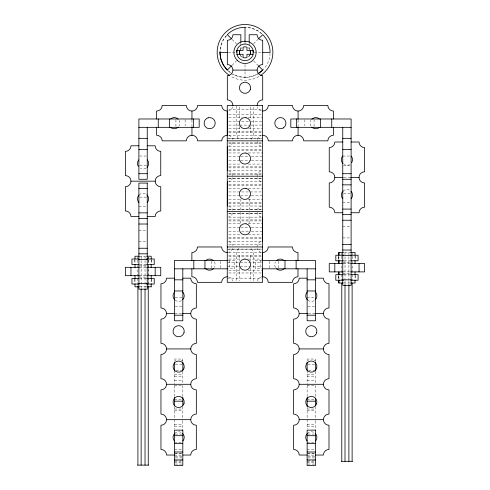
<?xml version="1.0" encoding="UTF-8"?>
<svg xmlns="http://www.w3.org/2000/svg" width="490" height="490" viewBox="0 0 490 490"><rect width="100%" height="100%" fill="white"/><g stroke="black" fill="none" stroke-linecap="round" stroke-linejoin="round"><path stroke-width="0.37" stroke-dasharray="2.45 1.84" d="M236.596 106.214L236.596 135.264L238.636 139.393M253.306 280.807L253.306 252.522L251.26 248.393M251.26 139.393L253.306 135.264L253.306 106.214M238.636 248.393L236.596 252.522L236.596 280.807M240.161 49.692L240.841 48.786L240.841 45.827M249.876 55.143L249 56.307A5.568 5.568 0 0 1 247.86 57.208A5.568 5.568 0 0 0 249.839 55.137M226.405 35.782L223.305 39.819L220.806 45.864L219.949 52.35A25.064 25.064 0 0 1 226.784 35.145M232.125 65.243L236.425 60.944M253.612 43.757L257.905 39.463M245.018 77.42L251.505 76.562L257.55 74.057A25.064 25.064 0 0 1 232.481 74.057L238.526 76.562L245.018 77.42L245.018 71.338M228.303 52.35L236.658 52.35M254.132 52.35L261.727 52.35M228.769 109.644L261.881 109.644M228.769 114.819L262.634 114.819M228.763 117.582L242.268 117.582M248.271 117.582L262.634 117.582M228.744 121.202L250.065 121.202M250.807 121.202L262.634 121.202M228.744 125.097L239.089 125.097M239.831 125.097L250.065 125.097M250.807 125.097L262.634 125.097M228.775 128.723L241.631 128.723M248.381 128.723L262.634 128.723M228.769 131.485L262.634 131.485M228.701 132.478L261.201 132.478M228.701 135.264L262.634 135.264M228.769 138.609L261.881 138.609M227.262 138.676L262.634 138.676M228.769 143L261.881 143M228.769 143.062L261.881 143.062M228.769 146.406L262.634 146.406M228.769 149.193L262.634 149.193M228.769 150.185L262.634 150.185M228.769 152.954L241.564 152.954M248.338 152.954L262.634 152.954M139.65 156.028L147.245 156.028M342.755 156.028L350.35 156.028M228.769 156.573L240.057 156.573M240.811 156.573L248.338 156.573M251.346 156.573L262.634 156.573M228.769 160.469L240.057 160.469M240.811 160.469L250.592 160.469M251.346 160.469L262.634 160.469M228.769 164.089L240.811 164.089M248.338 164.089L262.634 164.089M139.65 165.216L146.486 165.228M343.515 165.216L350.35 165.228M228.769 166.857L262.634 166.857M228.769 167.85L262.634 167.85M228.769 170.636L262.634 170.636M228.769 173.981L261.881 173.981M228.769 174.042L261.881 174.042M343.907 177.38L350.718 177.38M228.769 178.372L261.881 178.372M228.769 178.434L261.881 178.434M228.769 181.778L262.634 181.778M228.769 184.565L262.634 184.565M228.769 185.557L262.634 185.557M228.769 188.325L241.564 188.325M248.338 188.325L262.634 188.325M228.769 191.945L261.881 191.945M343.515 193.329L350.35 193.348M228.769 195.841L240.057 195.841M240.811 195.841L250.592 195.841M251.346 195.841L262.634 195.841M139.65 197.127L146.486 197.139M228.769 199.461L241.564 199.461M248.338 199.461L262.634 199.461M228.769 202.229L262.634 202.229M342.755 202.535L350.35 202.535M228.769 203.221L262.634 203.221M228.769 206.008L262.634 206.008M138.891 206.327L146.486 206.327M228.769 209.353L261.881 209.353M228.769 209.414L261.881 209.414M228.769 213.738L262.634 213.738M228.769 213.805L261.881 213.805M228.769 217.15L262.634 217.15M228.769 219.936L262.634 219.936M228.769 220.929L262.634 220.929M228.769 223.691L241.564 223.691M248.338 223.691L262.634 223.691M342.755 226.766L350.35 226.766M228.769 227.317L240.057 227.317M240.811 227.317L250.592 227.317M251.346 227.317L261.881 227.317M138.891 230.557L146.486 230.557M228.769 231.213L238.55 231.213M241.564 231.213L248.338 231.213M251.346 231.213L262.634 231.213M228.769 234.833L241.564 234.833M248.338 234.833L262.634 234.833M228.769 237.595L261.881 237.595M342.755 237.907L350.35 237.907M228.769 238.655L262.634 238.655M228.769 241.386L262.634 241.386M138.891 241.699L146.486 241.699M228.769 244.718L261.881 244.718M228.744 249.11L261.893 249.11M227.262 249.177L261.881 249.177M344.788 252.436L350.834 252.436M228.701 252.522L261.201 252.522M228.701 255.302L262.634 255.302M139.203 256.227L145.248 256.227M228.769 256.301L262.634 256.301M228.775 259.063L241.631 259.063M248.381 259.063L262.634 259.063M228.095 260.472L234.759 260.472L234.759 268.826L228.095 268.826M261.856 260.472L255.192 260.472L255.192 268.826L261.856 268.826M344.066 260.79L351.128 260.79M342.755 262.138L350.35 262.138M227.262 262.683L262.634 262.683M343.447 263.577L350.822 263.534M139.577 264.582L147.263 264.582M138.891 265.929L146.486 265.929M227.262 266.585L261.893 266.585M139.283 267.326L146.957 267.326M228.701 270.204L240.988 270.204M248.32 270.204L262.634 270.204M342.755 271.889L351.128 271.889M228.769 272.967L262.634 272.967M342.755 273.279L350.35 273.279M344.066 274.67L351.128 274.67M138.891 275.68L147.263 275.674M138.891 277.071L146.486 277.071M227.262 278.142L261.881 278.142M139.577 278.461L147.263 278.461M343.447 283.03L350.454 283.03M139.577 286.815L146.59 286.815M175.218 297.516L182.813 297.516M307.132 297.516L314.727 297.516M175.218 306.722L182.053 306.709M307.892 306.722L314.727 306.709M174.85 313.551L181.668 313.551M308.284 313.551L315.095 313.551M174.464 360.665L175.984 360.665M181.3 360.665L182.819 360.665M307.138 360.665L308.657 360.665M313.974 360.665L315.493 360.665M175.224 364.646L182.819 364.646M307.898 364.646L315.493 364.646M175.984 370.556L182.819 370.556M308.657 370.556L315.493 370.556M174.464 374.58L182.819 374.58M307.138 374.58L315.493 374.58M174.464 376.167L182.819 376.167M307.138 376.167L315.493 376.167M174.464 380.497L182.819 380.497M307.138 380.497L315.493 380.497M174.464 385.679L182.819 385.679M307.138 385.679L315.493 385.679M174.464 399.546L182.06 399.546M307.138 399.546L314.733 399.546M174.464 409.058L182.819 409.058M307.138 409.058L315.493 409.058M174.464 410.687L182.819 410.687M307.138 410.687L315.493 410.687M174.464 424.56L182.819 424.56M307.138 424.56L315.493 424.56M174.464 426.19L182.819 426.19M307.138 426.19L315.493 426.19M175.224 434.067L182.06 434.067M307.898 434.067L313.974 434.067M174.464 442.243L182.06 442.243M307.138 442.243L314.733 442.243M174.464 449.569L182.06 449.569M307.138 449.569L314.733 449.569M174.464 453.385L182.06 453.385M307.138 453.385L314.733 453.385M175.224 453.697L182.06 453.697M307.898 453.697L314.733 453.697M174.464 455.143L182.06 455.143M307.138 455.143L314.733 455.143M175.224 456.582L182.06 456.582M307.898 456.582L314.733 456.582M175.224 457.923L182.06 457.923M307.898 457.923L314.733 457.923M175.224 460.674L182.06 460.674M307.898 460.674L314.733 460.674M174.464 461.562L182.06 461.562M307.138 461.562L314.733 461.562M174.464 462.713L182.06 462.713M307.138 462.713L314.733 462.713M175.224 464.061L182.06 464.061M307.898 464.061L314.733 464.061M261.587 33.743L257.55 30.643L251.505 28.138L245.018 27.287A25.064 25.064 0 0 1 261.685 33.632M227.868 70.517L231.905 73.616M232.125 39.463L236.425 43.757M253.612 60.944L257.905 65.243M249.808 49.576L249.196 48.798L249.196 42.875M355.305 255.915L355.305 259.4M355.305 275.368L355.305 279.545M355.023 255.982L355.048 259.78M355.048 275.429L355.023 279.227M352.518 253.201L352.518 255.498M352.518 256.264L352.518 260.852M352.518 261.617L352.518 280.746M348.898 252.436L348.898 280.06M348.898 280.746L348.898 284.574M345.003 252.436L345.003 280.06M345.003 280.746L345.003 284.574M341.383 253.201L341.383 255.498M341.383 256.264L341.383 260.852M341.383 261.617L341.383 280.746M338.596 255.915L338.596 259.4M338.596 275.368L338.596 279.545M315.493 361.271L315.493 359.035L307.138 359.035L307.138 361.271M315.493 371.524L315.493 384.093M315.493 385.471L315.493 396.71M315.493 406.559L315.493 420.23M315.493 420.977L315.493 430.061M314.072 119.744L314.072 127.339M307.138 370.556L307.138 384.044M307.138 385.471L307.138 396.71M307.138 406.559L307.138 418.742M307.138 419.483L307.138 428.75M304.866 119.744L304.878 125.82M298.073 120.13L298.073 126.187M278.449 261.231L278.449 268.826M269.255 261.231L269.255 268.826M260.76 260.472L260.76 268.826M250.519 106.857L250.519 119.817M250.519 126.518L250.519 132.478M250.519 255.302L250.519 261.262M250.519 267.969L250.519 280.929M249.196 199.02L249.196 210.847M249.11 212.335L249.11 224.181M245.018 42.477L245.018 43.996M245.018 64.502L245.018 70.578M240.841 42.869L240.841 45.086M240.841 199.007L240.841 210.847M240.755 212.335L240.755 225.645M239.377 106.857L239.377 119.56M239.377 126.432L239.377 132.478M239.377 255.302L239.377 260.594M239.377 267.46L239.377 280.929M229.185 260.472L229.185 268.826M220.69 261.231L220.69 268.826M211.502 261.231L211.502 268.826M191.958 120.13L191.958 126.187M185.122 119.744L185.134 125.82M182.819 361.271L182.819 359.035L174.464 359.035L174.464 361.271M182.819 371.524L182.819 384.093M182.819 385.471L182.819 396.71M182.819 406.559L182.819 420.23M182.819 420.977L182.819 430.061M175.928 119.744L175.928 127.339M174.464 370.556L174.464 384.044M174.464 385.471L174.464 396.71M174.464 406.559L174.464 418.742M174.464 419.483L174.464 428.75M151.441 259.712L151.441 263.191M151.441 279.159L151.441 282.638M151.183 259.774L151.153 263.571M151.183 279.22L151.153 283.018M148.654 256.993L148.654 259.29M148.654 260.055L148.654 264.643M148.654 265.409L148.654 285.303M148.256 256.993L148.256 259.29M148.256 260.055L148.256 264.643M148.256 265.409L148.256 267.705M148.256 268.471L148.256 285.303M145.034 256.227L145.034 288.365M141.132 256.227L141.132 288.365M137.512 256.993L137.512 259.29M137.512 260.055L137.512 264.643M137.512 265.409L137.512 285.303M134.983 259.774L135.013 263.571M134.983 279.22L135.013 283.018M134.726 259.712L134.726 263.191M134.726 279.159L134.726 282.638M270.07 53.073A25.064 25.064 0 0 1 262.738 70.076M230.643 72.888A25.064 25.064 0 0 1 227.807 70.578M258.94 76.471A27.85 27.85 0 0 1 231.09 76.471M242.232 57.177A5.568 5.568 0 0 1 240.192 55.137M240.192 49.564A5.568 5.568 0 0 1 242.232 47.53M247.799 47.53A5.568 5.568 0 0 1 249.839 49.564M174.648 433.46A5.568 5.568 0 0 1 182.525 433.368M181.478 300.658A5.568 5.568 0 0 1 174.746 299.856M307.328 433.46A5.568 5.568 0 0 1 314.041 432.492M314.157 300.658A5.568 5.568 0 0 1 307.42 299.856M145.91 168.272A5.568 5.568 0 0 1 140.342 168.339M139.08 194.965A5.568 5.568 0 0 1 146.957 194.867M349.658 164.548A5.568 5.568 0 0 1 344.09 164.481M343.043 191.076A5.568 5.568 0 0 1 350.92 191.174M261.176 252.344A5.568 5.568 0 0 1 257.238 248.406M257.048 246.966A5.568 5.568 0 0 1 261.176 241.588M257.238 280.893A5.568 5.568 0 0 1 262.615 276.764M228.689 276.954A5.568 5.568 0 0 1 232.628 280.893M232.628 248.406A5.568 5.568 0 0 1 228.689 252.344M228.689 241.588A5.568 5.568 0 0 1 232.628 245.527M275.515 267.497A5.568 5.568 0 0 1 275.447 261.923M261.176 216.978A5.568 5.568 0 0 1 257.048 211.594M232.628 213.034A5.568 5.568 0 0 1 228.689 216.978M214.351 261.807A5.568 5.568 0 0 1 214.418 267.381M232.713 142.29A5.568 5.568 0 0 1 228.775 146.228M228.775 135.467A5.568 5.568 0 0 1 232.713 139.405M261.262 146.228A5.568 5.568 0 0 1 257.134 140.844M257.324 139.405A5.568 5.568 0 0 1 261.262 135.467M261.262 181.6A5.568 5.568 0 0 1 257.324 177.662M257.134 176.216A5.568 5.568 0 0 1 261.262 170.839M232.713 177.662A5.568 5.568 0 0 1 228.775 181.6M228.775 170.839A5.568 5.568 0 0 1 232.903 176.216M261.262 110.856A5.568 5.568 0 0 1 257.324 106.918M232.713 106.918A5.568 5.568 0 0 1 228.775 110.856M257.324 210.149A5.568 5.568 0 0 1 261.262 206.21M228.775 206.21A5.568 5.568 0 0 1 232.713 210.149M241.123 56.405A5.568 5.568 0 0 1 240.229 55.26M310.966 126.004A5.568 5.568 0 0 1 310.899 120.436M179.064 120.32A5.568 5.568 0 0 1 179.132 125.887M338.878 259.78L338.878 255.982L338.853 259.78M338.878 279.227L338.878 275.429L338.853 279.227"/><path stroke-width="0.73" d="M236.658 52.35L236.946 50.188A8.355 8.355 0 0 1 253.085 50.188L253.085 54.513A8.355 8.355 0 0 1 236.946 54.513L236.946 50.188M239.843 50.403L239.445 52.35L239.843 54.298M250.188 54.298L250.586 52.35L250.188 50.403M138.891 159.85L138.211 160.757A5.568 5.568 0 0 0 138.278 166.331M147.055 167.378L147.925 166.214A5.568 5.568 0 0 0 147.858 160.64L147.245 159.863M138.891 195.222L138.211 196.129A5.568 5.568 0 0 0 138.278 201.696L138.891 202.48M147.245 202.493L147.925 201.58A5.568 5.568 0 0 0 147.858 196.012L146.957 194.867M174.458 292.23L173.779 293.143A5.568 5.568 0 0 0 174.746 299.856M182.623 299.757L183.493 298.594A5.568 5.568 0 0 0 183.425 293.026L182.813 292.248M174.648 433.46L173.779 434.624A5.568 5.568 0 0 0 173.846 440.198L174.458 440.976M182.813 440.988L183.493 440.081A5.568 5.568 0 0 0 183.425 434.507L182.525 433.368M307.132 292.23L306.452 293.143A5.568 5.568 0 0 0 307.42 299.856M315.297 299.757L316.166 298.594A5.568 5.568 0 0 0 316.099 293.026L315.487 292.248M307.328 433.46L306.452 434.624A5.568 5.568 0 0 0 306.519 440.198L307.132 440.976M315.487 440.988L316.166 440.081A5.568 5.568 0 0 0 316.099 434.507L315.205 433.368M342.755 156.071L342.143 156.849A5.568 5.568 0 0 0 342.075 162.417L342.945 163.587M343.043 191.076L342.143 192.221A5.568 5.568 0 0 0 342.075 197.789L342.755 198.701M351.11 198.683L351.722 197.905A5.568 5.568 0 0 0 351.789 192.337L351.11 191.431M227.544 52.35L219.949 52.35L220.806 58.837L223.305 64.882L227.293 70.076L231.586 65.776M258.444 38.924L262.738 34.625A25.064 25.064 0 0 1 270.082 52.35L262.487 52.35M170.655 118.984L171.433 118.372A5.568 5.568 0 0 1 177 118.304L178.164 119.174M178.262 127.051L177.117 127.951A5.568 5.568 0 0 1 171.549 128.019L170.636 127.339M311.775 119.272L312.914 118.372A5.568 5.568 0 0 1 318.488 118.304L319.394 118.984M319.382 127.339L318.604 127.951A5.568 5.568 0 0 1 313.03 128.019L311.867 127.149M205.941 260.472L206.719 259.859A5.568 5.568 0 0 1 212.286 259.792L213.45 260.668M276.317 260.76L277.463 259.859A5.568 5.568 0 0 1 283.03 259.792L283.937 260.472M283.924 268.826L283.147 269.439A5.568 5.568 0 0 1 277.579 269.506L276.666 268.826M258.126 73.616L262.738 70.076L258.444 65.776M236.946 50.403L243.065 50.403L243.065 47.181L245.018 46.783L246.966 47.181L246.966 50.403L253.085 50.403L253.373 52.35M236.915 54.298L243.065 54.298L243.065 57.52L245.018 57.924L246.966 57.52L246.966 54.298L253.116 54.298M232.903 105.472A5.568 5.568 0 0 0 227.329 99.905L227.329 75.674A5.568 5.568 0 0 0 232.903 70.107L257.134 70.107A5.568 5.568 0 0 0 262.701 75.674L262.701 99.905A5.568 5.568 0 0 0 257.134 105.472M138.891 127.339L199.185 127.339L199.185 118.984L138.891 118.984L138.891 179.279L147.245 179.279L147.245 127.339M351.11 127.339L290.815 127.339L290.815 118.984L351.11 118.984L351.11 285.394L342.755 285.394L342.755 127.339M138.891 138.339L147.245 138.339M342.755 138.339L351.11 138.339M227.262 140.838L262.634 140.838M342.755 142.008L334.817 142.008A5.568 5.568 0 0 1 329.249 147.576L329.249 171.806A5.568 5.568 0 0 1 334.817 177.38L343.147 177.38M351.11 142.008L359.048 142.008A5.568 5.568 0 0 0 364.621 147.576L364.621 171.806A5.568 5.568 0 0 0 359.048 177.38L350.718 177.38M138.891 145.799L130.953 145.799A5.568 5.568 0 0 1 125.379 151.367L125.379 175.598A5.568 5.568 0 0 1 130.953 181.171L155.183 181.171A5.568 5.568 0 0 1 160.751 175.598L160.751 151.367A5.568 5.568 0 0 1 155.183 145.799L147.245 145.799M138.891 149.481L147.245 149.481M342.755 149.481L351.11 149.481M138.891 173.711L147.245 173.711M342.755 173.711L351.11 173.711M227.262 176.21L262.634 176.21M342.755 179.279L351.11 179.279M342.755 184.853L351.11 184.853M138.891 188.644L147.245 188.644M342.755 209.083L351.11 209.083M227.262 211.576L262.634 211.576M342.755 212.752L334.817 212.752A5.568 5.568 0 0 0 329.249 207.178L329.249 182.948A5.568 5.568 0 0 0 334.817 177.38M351.11 212.752L359.048 212.752A5.568 5.568 0 0 1 364.621 207.178L364.621 182.948A5.568 5.568 0 0 1 359.048 177.38M138.891 212.874L147.245 212.874M342.755 214.651L351.11 214.651M138.891 216.543L130.953 216.543A5.568 5.568 0 0 0 125.379 210.97L125.379 186.739A5.568 5.568 0 0 0 130.953 181.171M147.245 216.543L155.183 216.543A5.568 5.568 0 0 1 160.751 210.97L160.751 186.739A5.568 5.568 0 0 1 155.183 181.171M138.891 218.442L147.245 218.442M342.755 220.224L351.11 220.224M138.891 224.016L147.245 224.016M342.755 244.455L351.11 244.455M227.262 246.948L262.634 246.948M138.891 248.246L147.245 248.246M342.755 250.023L351.11 250.023M338.878 252.436L338.878 255.223L338.853 252.436L343.472 252.436M350.834 252.436L355.048 252.436L355.023 255.223M138.891 253.814L147.245 253.814M343.398 255.223L335.809 255.223L335.809 260.79L343.398 260.79M351.128 255.223L358.092 255.223L358.092 260.79L351.128 260.79M342.755 255.596L351.11 255.596M139.203 256.227L134.983 256.227L134.983 259.014M146.565 256.227L151.183 256.227L151.183 259.014M138.903 259.014L131.945 259.014L131.945 264.582L138.903 264.582M146.639 259.014L154.221 259.014L154.221 264.582L146.639 264.582M138.891 259.388L147.245 259.388M227.672 260.472L174.458 260.472L174.458 320.772L182.813 320.772L182.813 268.826M262.279 260.472L315.487 260.472L315.487 320.772L307.132 320.772L307.132 268.826M343.147 263.534L329.249 263.534L329.249 271.889L343.147 271.889M350.718 263.534L364.621 263.534L364.621 271.889L350.718 271.889M139.283 267.326L125.379 267.326L125.379 275.68L139.283 275.68M146.853 267.326L160.751 267.326L160.751 275.68L146.853 275.68M174.458 268.826L227.672 268.826M262.279 268.826L315.487 268.826M343.398 274.67L335.809 274.67L335.809 280.243L343.398 280.243M351.128 274.67L358.092 274.67L358.092 280.243L351.128 280.243M174.458 278.179L166.52 278.179A5.568 5.568 0 0 1 160.953 283.753L160.953 307.983A5.568 5.568 0 0 1 166.52 313.551L174.85 313.551M182.813 278.179L190.751 278.179A5.568 5.568 0 0 0 196.325 283.753L196.325 307.983A5.568 5.568 0 0 0 190.751 313.551L182.421 313.551M307.132 278.179L299.194 278.179A5.568 5.568 0 0 1 293.626 283.753L293.626 307.983A5.568 5.568 0 0 1 299.194 313.551L307.524 313.551M315.487 278.179L323.425 278.179A5.568 5.568 0 0 0 328.998 283.753L328.998 307.983A5.568 5.568 0 0 0 323.425 313.551L315.095 313.551M138.903 278.461L131.945 278.461L131.945 284.035L138.903 284.035M146.639 278.461L154.221 278.461L154.221 284.035L146.639 284.035M174.458 279.833L182.813 279.833M307.132 279.833L315.487 279.833M342.755 279.827L351.11 279.827M338.878 283.03L338.878 279.986L338.853 283.03L342.951 283.03M350.95 283.03L355.048 283.03L355.048 279.986M138.891 283.618L147.245 283.618M139.087 286.815L134.983 286.815L134.983 283.777M147.086 286.815L151.183 286.815M174.458 290.968L182.813 290.968M307.132 290.968L315.487 290.968M174.458 315.199L182.813 315.199M307.132 315.199L315.487 315.199M166.52 313.551A5.568 5.568 0 0 1 160.953 319.125L160.953 343.355A5.568 5.568 0 0 1 166.52 348.923L190.751 348.923A5.568 5.568 0 0 1 196.325 343.355L196.325 319.125A5.568 5.568 0 0 1 190.751 313.551M299.194 313.551A5.568 5.568 0 0 1 293.626 319.125L293.626 343.355A5.568 5.568 0 0 1 299.194 348.923L323.425 348.923A5.568 5.568 0 0 1 328.998 343.355L328.998 319.125A5.568 5.568 0 0 1 323.425 313.551M166.52 348.923A5.568 5.568 0 0 1 160.953 354.497L160.953 378.727A5.568 5.568 0 0 1 166.52 384.295L190.751 384.295A5.568 5.568 0 0 1 196.325 378.727L196.325 354.497A5.568 5.568 0 0 1 190.751 348.923M299.194 348.923A5.568 5.568 0 0 1 293.626 354.497L293.626 378.727A5.568 5.568 0 0 1 299.194 384.295L323.425 384.295A5.568 5.568 0 0 1 328.998 378.727L328.998 354.497A5.568 5.568 0 0 1 323.425 348.923M174.464 401.181L182.819 401.181M307.138 401.181L315.493 401.181M166.52 384.295A5.568 5.568 0 0 1 160.953 389.869L160.953 414.099A5.568 5.568 0 0 1 166.52 419.667L190.751 419.667A5.568 5.568 0 0 1 196.325 414.099L196.325 389.869A5.568 5.568 0 0 1 190.751 384.295M299.194 384.295A5.568 5.568 0 0 1 293.626 389.869L293.626 414.099A5.568 5.568 0 0 1 299.194 419.667L323.425 419.667A5.568 5.568 0 0 1 328.998 414.099L328.998 389.869A5.568 5.568 0 0 1 323.425 384.295M174.464 435.702L182.819 435.702M307.138 435.702L315.493 435.702M174.464 443.634L182.819 443.634M307.138 443.634L315.493 443.634M174.464 451.994L182.819 451.994M307.138 451.994L315.493 451.994M174.458 455.038L166.52 455.038A5.568 5.568 0 0 0 160.953 449.465L160.953 425.234A5.568 5.568 0 0 0 166.52 419.667M182.813 455.038L190.751 455.038A5.568 5.568 0 0 1 196.325 449.465L196.325 425.234A5.568 5.568 0 0 1 190.751 419.667M307.132 455.038L299.194 455.038A5.568 5.568 0 0 0 293.626 449.465L293.626 425.234A5.568 5.568 0 0 0 299.194 419.667M315.487 455.038L323.425 455.038A5.568 5.568 0 0 1 328.998 449.465L328.998 425.234A5.568 5.568 0 0 1 323.425 419.667M174.464 459.932L182.819 459.932M307.138 459.932L315.493 459.932M341.383 461.323L352.518 461.323M137.512 465.114L148.654 465.114M205.929 268.826L206.835 269.506A5.568 5.568 0 0 0 213.548 268.545M231.586 38.924L227.293 34.625A25.064 25.064 0 0 1 245.018 27.287L245.018 41.717M351.11 156.059L351.789 156.965A5.568 5.568 0 0 1 351.722 162.533M359.048 263.534L359.048 271.889M355.048 260.539L355.023 263.577M355.048 271.889L355.023 274.67M352.12 283.042L352.12 461.323M348.898 284.574L348.898 461.323M345.003 284.574L345.003 461.323M341.781 283.042L341.781 461.323M334.817 263.534L334.817 271.889M333.445 118.984L333.445 111.046A5.568 5.568 0 0 1 327.871 105.472L303.641 105.472A5.568 5.568 0 0 1 298.073 111.046L298.073 119.376M333.445 127.339L333.445 135.277A5.568 5.568 0 0 0 327.871 140.844L303.641 140.844A5.568 5.568 0 0 0 298.073 135.277L298.073 126.947M331.755 118.984L331.755 127.339M320.613 118.984L320.613 127.339M315.493 362.012L315.493 370.954M315.493 398.199L315.493 405.187M307.138 362.012L307.138 370.954M307.138 397.451L307.138 406.559M297.987 260.472L297.987 252.534A5.568 5.568 0 0 1 292.42 246.966L268.189 246.966A5.568 5.568 0 0 1 262.615 252.534L262.615 260.864M297.987 268.826L297.987 276.764A5.568 5.568 0 0 0 292.42 282.338L268.189 282.338A5.568 5.568 0 0 0 262.615 276.764L262.615 268.44M296.383 118.984L296.383 127.339M296.132 260.472L296.132 268.826M284.99 260.472L284.99 268.826M262.615 217.162L262.615 241.399M249.196 42.134L249.196 34.735L257.134 34.735A5.568 5.568 0 0 0 262.701 40.303L262.701 64.533A5.568 5.568 0 0 0 257.134 70.107M240.841 42.128L240.841 34.735L232.903 34.735A5.568 5.568 0 0 1 227.329 40.303L227.329 64.533A5.568 5.568 0 0 1 232.903 70.107M227.329 146.418L227.329 170.649M227.329 181.79L227.329 206.021M204.955 260.472L204.955 268.826M193.813 260.472L193.813 268.826M193.617 118.984L193.617 127.339M191.958 126.947L191.958 135.277A5.568 5.568 0 0 1 197.531 140.844L221.762 140.844A5.568 5.568 0 0 1 227.329 135.277L227.329 111.046A5.568 5.568 0 0 1 221.762 105.472L197.531 105.472A5.568 5.568 0 0 1 191.958 111.046L191.958 119.376M191.878 260.472L191.878 252.534A5.568 5.568 0 0 0 197.446 246.966L221.676 246.966A5.568 5.568 0 0 0 227.244 252.534M191.878 268.826L191.878 276.764A5.568 5.568 0 0 1 197.446 282.338L221.676 282.338A5.568 5.568 0 0 1 227.244 276.764M182.819 362.012L182.819 370.954M182.819 397.451L182.819 405.187M174.464 362.012L174.464 370.954M174.464 397.451L174.464 405.187M169.387 118.984L169.387 127.339M158.246 118.984L158.246 127.339M156.586 118.984L156.586 111.046A5.568 5.568 0 0 0 162.159 105.472L186.39 105.472A5.568 5.568 0 0 0 191.958 111.046M156.586 127.339L156.586 135.277A5.568 5.568 0 0 1 162.159 140.844L186.39 140.844A5.568 5.568 0 0 1 191.958 135.277M155.183 267.326L155.183 275.68M151.183 264.331L151.153 267.368M151.183 275.674L151.183 278.461M151.183 283.777L151.153 286.815M148.256 286.068L148.256 465.114M145.034 289.131L145.034 465.114M141.132 289.131L141.132 465.114M137.911 286.068L137.911 465.114M134.983 264.331L135.013 267.368M134.983 275.674L134.983 278.461M130.953 267.326L130.953 275.68M229.246 75.307A27.85 27.85 0 0 1 224.157 33.896A27.85 27.85 0 0 1 265.874 33.896A27.85 27.85 0 0 1 260.784 75.307M262.738 70.076A25.064 25.064 0 0 1 258.169 73.69M227.293 70.076A25.064 25.064 0 0 1 219.949 52.35M262.701 135.277A5.568 5.568 0 0 1 268.275 140.844L292.506 140.844A5.568 5.568 0 0 1 298.073 135.277M262.701 111.046A5.568 5.568 0 0 0 268.275 105.472L292.506 105.472A5.568 5.568 0 0 0 298.073 111.046M239.653 53.925A5.568 5.568 0 0 1 239.616 51.04M250.378 50.911A5.568 5.568 0 0 1 250.415 53.796M250.415 89.168L249.876 90.515A5.568 5.568 0 0 1 240.229 90.632L239.653 89.296A5.568 5.568 0 0 1 244.951 82.222A5.568 5.568 0 0 1 250.415 89.168M184.032 332.618L183.493 333.966A5.568 5.568 0 0 1 173.846 334.082L173.276 332.747A5.568 5.568 0 0 1 178.568 325.666A5.568 5.568 0 0 1 184.032 332.618M184.032 367.984L183.493 369.338A5.568 5.568 0 0 1 173.846 369.454L173.276 368.119A5.568 5.568 0 0 1 178.568 361.038A5.568 5.568 0 0 1 184.032 367.984M184.032 403.356L183.493 404.709A5.568 5.568 0 0 1 173.846 404.826L173.276 403.49A5.568 5.568 0 0 1 178.568 396.41A5.568 5.568 0 0 1 184.032 403.356M316.712 332.618L316.166 333.966A5.568 5.568 0 0 1 306.519 334.082L305.95 332.747A5.568 5.568 0 0 1 311.242 325.666A5.568 5.568 0 0 1 316.712 332.618M316.712 367.984L316.166 369.338A5.568 5.568 0 0 1 306.519 369.454L305.95 368.119A5.568 5.568 0 0 1 311.242 361.038A5.568 5.568 0 0 1 316.712 367.984M316.712 403.356L316.166 404.709A5.568 5.568 0 0 1 306.519 404.826L305.95 403.49A5.568 5.568 0 0 1 311.242 396.41A5.568 5.568 0 0 1 316.712 403.356M208.14 117.796L206.805 118.372A5.568 5.568 0 0 0 206.921 128.019L208.268 128.558A5.568 5.568 0 0 0 215.214 123.094A5.568 5.568 0 0 0 208.14 117.796M283.232 127.951L281.891 128.521A5.568 5.568 0 0 1 274.817 123.229A5.568 5.568 0 0 1 281.762 117.765L283.116 118.304A5.568 5.568 0 0 1 283.232 127.951M245.037 259.063L243.591 259.235A5.568 5.568 0 0 0 244.859 270.204L246.305 270.039A5.568 5.568 0 0 0 245.037 259.063M262.634 105.466L227.262 105.466L227.262 282.32L262.634 282.32L262.634 105.466M147.245 183.076L138.891 183.076L138.891 289.186L147.245 289.186L147.245 183.076M182.819 430.128L174.464 430.128L174.464 465.5L182.819 465.5L182.819 430.128M315.493 430.128L307.138 430.128L307.138 465.5L315.493 465.5L315.493 430.128M245.98 117.674L244.528 117.594A5.568 5.568 0 0 0 243.922 128.625L245.374 128.705A5.568 5.568 0 0 0 245.98 117.674M245.98 153.045L244.528 152.966A5.568 5.568 0 0 0 243.922 163.997L245.374 164.077A5.568 5.568 0 0 0 245.98 153.045M245.98 188.417L244.528 188.338A5.568 5.568 0 0 0 243.922 199.369L245.374 199.448A5.568 5.568 0 0 0 245.98 188.417M245.98 223.789L244.528 223.71A5.568 5.568 0 0 0 243.922 234.741L245.374 234.82A5.568 5.568 0 0 0 245.98 223.789M338.878 263.577L338.878 260.539L338.853 263.577M338.878 274.67L338.878 271.889L338.853 274.67M237.136 60.227A11.141 11.141 0 0 0 255.774 55.235A11.141 11.141 0 0 0 242.134 41.589A11.141 11.141 0 0 0 237.136 60.227"/></g></svg>
